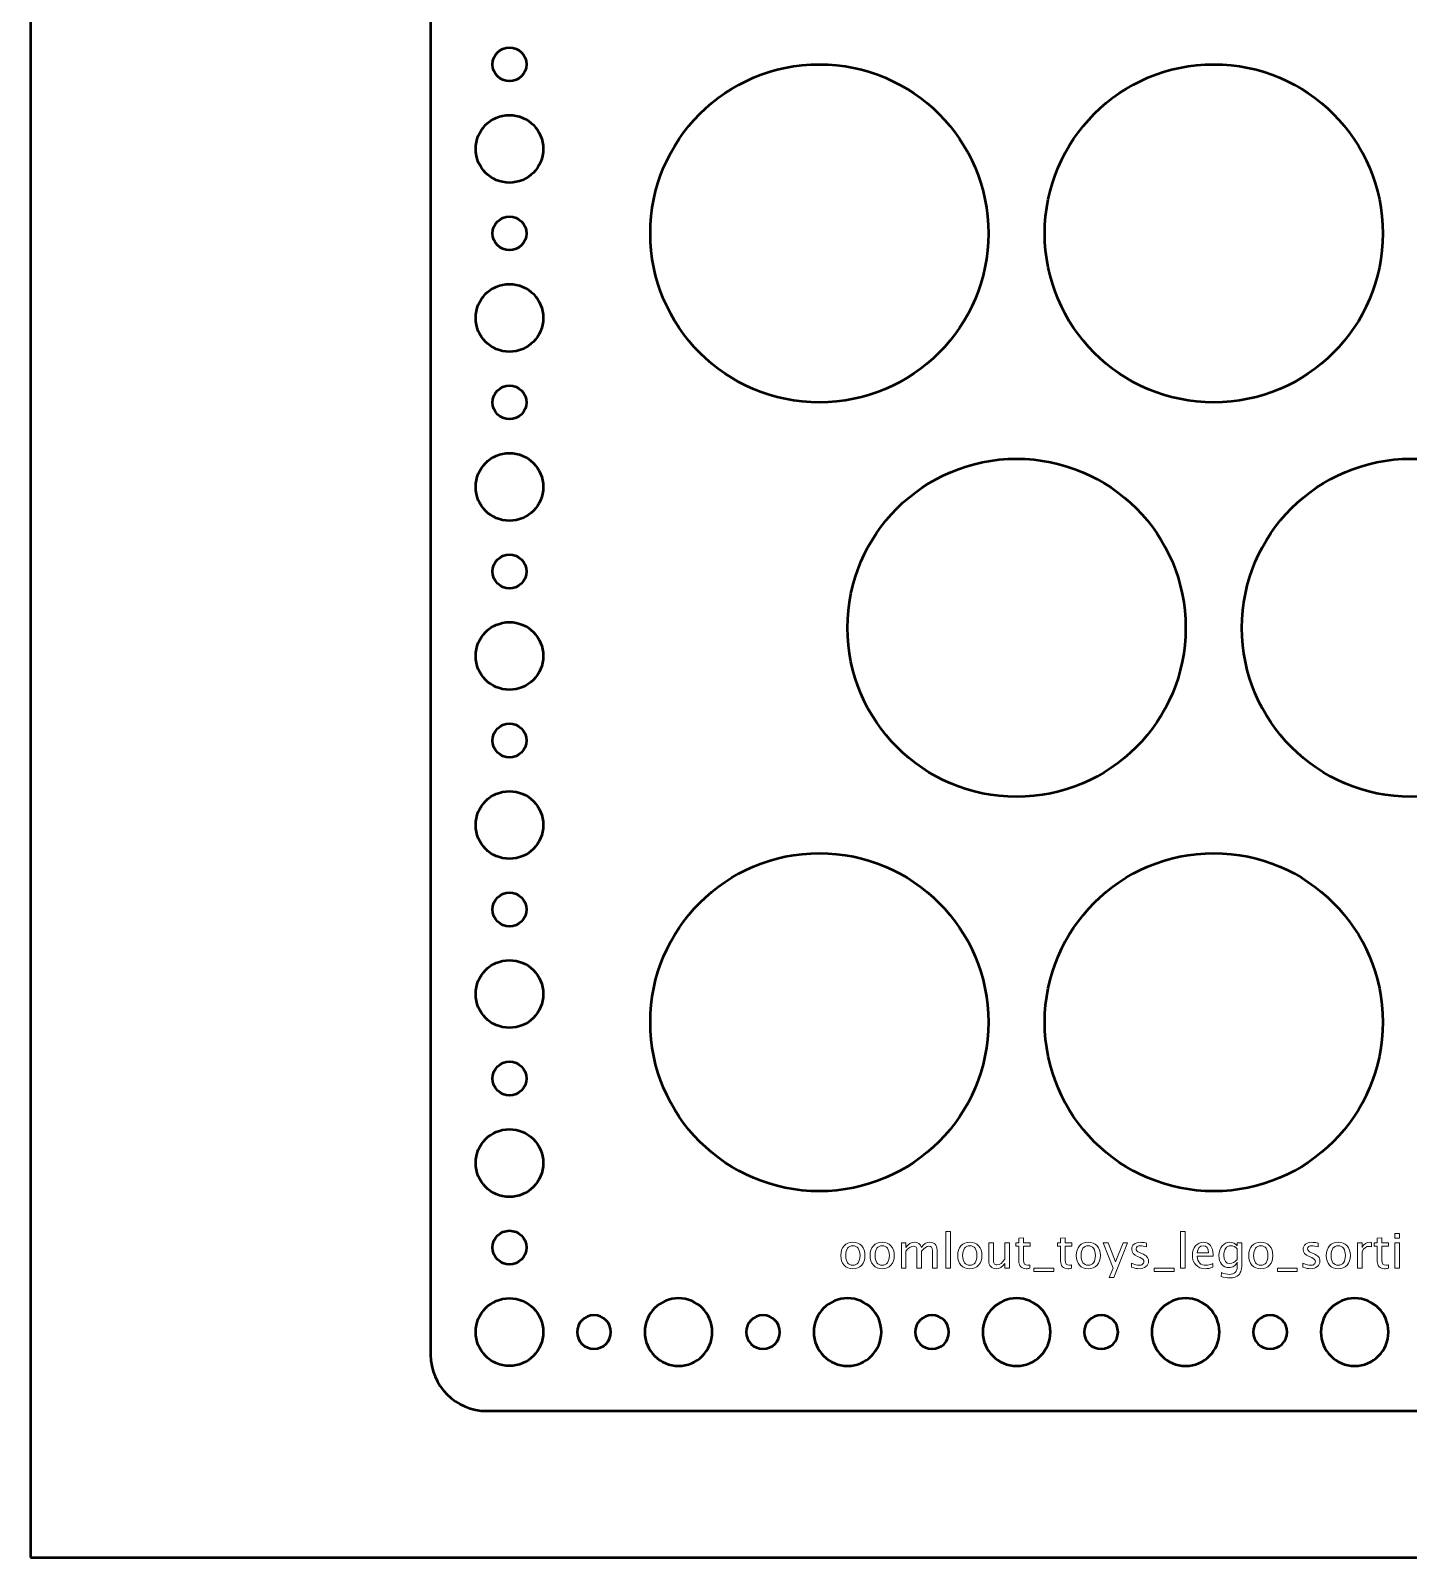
# Model space of a CAD drawing. Header units: centimetres. Extents: x -44 to 44, y -29.8 to 29.1.
# Drawn here: x -44 to -31.77, y -29.75 to -16.2 of the extents above; entities that cross this region are included whole.
import ezdxf

# ---------------------------------------------------------------- set-up
doc = ezdxf.new("R2010")
doc.units = ezdxf.units.CM
doc.header["$MEASUREMENT"] = 0
doc.layers.add('Layer 1', color=7, linetype='Continuous')

msp = doc.modelspace()

# ---------------------------------------------------------------- linework, layer by layer
at = {"layer": 'Layer 1', "color": 4, "lineweight": 53}
msp.add_lwpolyline([(-44, -29.75), (-16, -29.75), (-16, -6.25), (-44, -6.25), (-44, -29.75)], close=True, dxfattribs=at)
at = {"layer": 'Layer 1', "lineweight": 53}
for centre, major_axis in [((-39.75, -16.5), (0, 0.15)), ((-36.99996, -18.00004), (0, 1.50004)), ((-33.49996, -18.00004), (0, 1.50004)), ((-39.74999, -17.25001), (0, 0.30001)), ((-39.75, -18), (0, 0.15)), ((-39.74999, -18.75001), (0, 0.30001)), ((-39.75, -19.5), (0, 0.15)), ((-39.74999, -20.25001), (0, 0.30001)), ((-35.24996, -21.50004), (0, 1.50004)), ((-31.74996, -21.50004), (0, 1.50004)), ((-39.75, -21), (0, 0.15)), ((-39.74999, -21.75001), (0, 0.30001)), ((-39.75, -22.5), (0, 0.15)), ((-39.74999, -23.25001), (0, 0.30001)), ((-36.99996, -25.00004), (0, 1.50004)), ((-33.49996, -25.00004), (0, 1.50004)), ((-39.75, -24), (0, 0.15)), ((-39.74999, -24.75001), (0, 0.30001)), ((-39.75, -25.5), (0, 0.15)), ((-39.74999, -26.25001), (0, 0.30001)), ((-39.75, -27), (0, 0.15)), ((-39.74999, -27.75001), (0, 0.30001))]:
    msp.add_ellipse(centre, major_axis=major_axis, ratio=1, dxfattribs=at)
for points, knots in [([(-40.45, -27.95), (-40.45, -27.95), (-40.45, -8.05), (-40.45, -8.05), (-40.45, -8.05), (-40.45, -7.77386), (-40.22614, -7.55), (-39.95, -7.55), (-39.95, -7.55), (-39.95, -7.55), (-20.05, -7.55), (-20.05, -7.55), (-20.05, -7.55), (-19.77386, -7.55), (-19.55, -7.77386), (-19.55, -8.05), (-19.55, -8.05), (-19.55, -8.05), (-19.55, -27.95), (-19.55, -27.95), (-19.55, -27.95), (-19.55, -28.22614), (-19.77386, -28.45), (-20.05, -28.45), (-20.05, -28.45), (-20.05, -28.45), (-39.95, -28.45), (-39.95, -28.45), (-39.95, -28.45), (-40.22614, -28.45), (-40.45, -28.22614), (-40.45, -27.95)], [0, 0, 0, 0, 0.11111111, 0.11111111, 0.11111111, 0.11111111, 0.22222222, 0.22222222, 0.22222222, 0.22222222, 0.33333333, 0.33333333, 0.33333333, 0.33333333, 0.44444444, 0.44444444, 0.44444444, 0.44444444, 0.55555556, 0.55555556, 0.55555556, 0.55555556, 0.66666667, 0.66666667, 0.66666667, 0.66666667, 0.77777778, 0.77777778, 0.77777778, 0.77777778, 1, 1, 1, 1]), ([(-38.55, -27.75), (-38.55, -27.58431), (-38.41569, -27.45), (-38.25, -27.45), (-38.25, -27.45), (-38.08431, -27.45), (-37.95, -27.58431), (-37.95, -27.75), (-37.95, -27.75), (-37.95, -27.91569), (-38.08431, -28.05), (-38.25, -28.05), (-38.25, -28.05), (-38.41569, -28.05), (-38.55, -27.91569), (-38.55, -27.75)], [0, 0, 0, 0, 0.2, 0.2, 0.2, 0.2, 0.4, 0.4, 0.4, 0.4, 0.6, 0.6, 0.6, 0.6, 1, 1, 1, 1]), ([(-37.05, -27.75), (-37.05, -27.58431), (-36.91569, -27.45), (-36.75, -27.45), (-36.75, -27.45), (-36.58431, -27.45), (-36.45, -27.58431), (-36.45, -27.75), (-36.45, -27.75), (-36.45, -27.91569), (-36.58431, -28.05), (-36.75, -28.05), (-36.75, -28.05), (-36.91569, -28.05), (-37.05, -27.91569), (-37.05, -27.75)], [0, 0, 0, 0, 0.2, 0.2, 0.2, 0.2, 0.4, 0.4, 0.4, 0.4, 0.6, 0.6, 0.6, 0.6, 1, 1, 1, 1]), ([(-35.55, -27.75), (-35.55, -27.58431), (-35.41569, -27.45), (-35.25, -27.45), (-35.25, -27.45), (-35.08431, -27.45), (-34.95, -27.58431), (-34.95, -27.75), (-34.95, -27.75), (-34.95, -27.91569), (-35.08431, -28.05), (-35.25, -28.05), (-35.25, -28.05), (-35.41569, -28.05), (-35.55, -27.91569), (-35.55, -27.75)], [0, 0, 0, 0, 0.2, 0.2, 0.2, 0.2, 0.4, 0.4, 0.4, 0.4, 0.6, 0.6, 0.6, 0.6, 1, 1, 1, 1]), ([(-34.05, -27.75), (-34.05, -27.58431), (-33.91569, -27.45), (-33.75, -27.45), (-33.75, -27.45), (-33.58431, -27.45), (-33.45, -27.58431), (-33.45, -27.75), (-33.45, -27.75), (-33.45, -27.91569), (-33.58431, -28.05), (-33.75, -28.05), (-33.75, -28.05), (-33.91569, -28.05), (-34.05, -27.91569), (-34.05, -27.75)], [0, 0, 0, 0, 0.2, 0.2, 0.2, 0.2, 0.4, 0.4, 0.4, 0.4, 0.6, 0.6, 0.6, 0.6, 1, 1, 1, 1]), ([(-32.55, -27.75), (-32.55, -27.58431), (-32.41569, -27.45), (-32.25, -27.45), (-32.25, -27.45), (-32.08431, -27.45), (-31.95, -27.58431), (-31.95, -27.75), (-31.95, -27.75), (-31.95, -27.91569), (-32.08431, -28.05), (-32.25, -28.05), (-32.25, -28.05), (-32.41569, -28.05), (-32.55, -27.91569), (-32.55, -27.75)], [0, 0, 0, 0, 0.2, 0.2, 0.2, 0.2, 0.4, 0.4, 0.4, 0.4, 0.6, 0.6, 0.6, 0.6, 1, 1, 1, 1]), ([(-39.15, -27.75), (-39.15, -27.66716), (-39.08284, -27.6), (-39, -27.6), (-39, -27.6), (-38.91716, -27.6), (-38.85, -27.66716), (-38.85, -27.75), (-38.85, -27.75), (-38.85, -27.83284), (-38.91716, -27.9), (-39, -27.9), (-39, -27.9), (-39.08284, -27.9), (-39.15, -27.83284), (-39.15, -27.75)], [0, 0, 0, 0, 0.2, 0.2, 0.2, 0.2, 0.4, 0.4, 0.4, 0.4, 0.6, 0.6, 0.6, 0.6, 1, 1, 1, 1]), ([(-37.65, -27.75), (-37.65, -27.66716), (-37.58284, -27.6), (-37.5, -27.6), (-37.5, -27.6), (-37.41716, -27.6), (-37.35, -27.66716), (-37.35, -27.75), (-37.35, -27.75), (-37.35, -27.83284), (-37.41716, -27.9), (-37.5, -27.9), (-37.5, -27.9), (-37.58284, -27.9), (-37.65, -27.83284), (-37.65, -27.75)], [0, 0, 0, 0, 0.2, 0.2, 0.2, 0.2, 0.4, 0.4, 0.4, 0.4, 0.6, 0.6, 0.6, 0.6, 1, 1, 1, 1]), ([(-36.15, -27.75), (-36.15, -27.66716), (-36.08284, -27.6), (-36, -27.6), (-36, -27.6), (-35.91716, -27.6), (-35.85, -27.66716), (-35.85, -27.75), (-35.85, -27.75), (-35.85, -27.83284), (-35.91716, -27.9), (-36, -27.9), (-36, -27.9), (-36.08284, -27.9), (-36.15, -27.83284), (-36.15, -27.75)], [0, 0, 0, 0, 0.2, 0.2, 0.2, 0.2, 0.4, 0.4, 0.4, 0.4, 0.6, 0.6, 0.6, 0.6, 1, 1, 1, 1]), ([(-34.65, -27.75), (-34.65, -27.66716), (-34.58284, -27.6), (-34.5, -27.6), (-34.5, -27.6), (-34.41716, -27.6), (-34.35, -27.66716), (-34.35, -27.75), (-34.35, -27.75), (-34.35, -27.83284), (-34.41716, -27.9), (-34.5, -27.9), (-34.5, -27.9), (-34.58284, -27.9), (-34.65, -27.83284), (-34.65, -27.75)], [0, 0, 0, 0, 0.2, 0.2, 0.2, 0.2, 0.4, 0.4, 0.4, 0.4, 0.6, 0.6, 0.6, 0.6, 1, 1, 1, 1]), ([(-33.15, -27.75), (-33.15, -27.66716), (-33.08284, -27.6), (-33, -27.6), (-33, -27.6), (-32.91716, -27.6), (-32.85, -27.66716), (-32.85, -27.75), (-32.85, -27.75), (-32.85, -27.83284), (-32.91716, -27.9), (-33, -27.9), (-33, -27.9), (-33.08284, -27.9), (-33.15, -27.83284), (-33.15, -27.75)], [0, 0, 0, 0, 0.2, 0.2, 0.2, 0.2, 0.4, 0.4, 0.4, 0.4, 0.6, 0.6, 0.6, 0.6, 1, 1, 1, 1])]:
    msp.add_open_spline(points, degree=3, knots=knots, dxfattribs=at)
at = {"layer": 'Layer 1', "color": 5, "lineweight": 9}
for points, knots in [([(-36.70275, -27.1876), (-36.7357, -27.1876), (-36.7618, -27.17709), (-36.78099, -27.15606), (-36.78099, -27.15606), (-36.80025, -27.13504), (-36.80985, -27.10646), (-36.80985, -27.07041), (-36.80985, -27.07041), (-36.80985, -27.03443), (-36.80025, -27.00592), (-36.78099, -26.98497), (-36.78099, -26.98497), (-36.7618, -26.96401), (-36.7357, -26.9535), (-36.70275, -26.9535), (-36.70275, -26.9535), (-36.6698, -26.9535), (-36.64369, -26.96401), (-36.6245, -26.98497), (-36.6245, -26.98497), (-36.60524, -27.00592), (-36.59565, -27.03443), (-36.59565, -27.07041), (-36.59565, -27.07041), (-36.59565, -27.10646), (-36.60524, -27.13504), (-36.6245, -27.15606), (-36.6245, -27.15606), (-36.64369, -27.17709), (-36.6698, -27.1876), (-36.70275, -27.1876)], [0, 0, 0, 0, 0.11111111, 0.11111111, 0.11111111, 0.11111111, 0.22222222, 0.22222222, 0.22222222, 0.22222222, 0.33333333, 0.33333333, 0.33333333, 0.33333333, 0.44444444, 0.44444444, 0.44444444, 0.44444444, 0.55555556, 0.55555556, 0.55555556, 0.55555556, 0.66666667, 0.66666667, 0.66666667, 0.66666667, 0.77777778, 0.77777778, 0.77777778, 0.77777778, 1, 1, 1, 1]), ([(-36.44268, -27.1876), (-36.47563, -27.1876), (-36.50173, -27.17709), (-36.52092, -27.15606), (-36.52092, -27.15606), (-36.54018, -27.13504), (-36.54978, -27.10646), (-36.54978, -27.07041), (-36.54978, -27.07041), (-36.54978, -27.03443), (-36.54018, -27.00592), (-36.52092, -26.98497), (-36.52092, -26.98497), (-36.50173, -26.96401), (-36.47563, -26.9535), (-36.44268, -26.9535), (-36.44268, -26.9535), (-36.40973, -26.9535), (-36.38362, -26.96401), (-36.36443, -26.98497), (-36.36443, -26.98497), (-36.34517, -27.00592), (-36.33558, -27.03443), (-36.33558, -27.07041), (-36.33558, -27.07041), (-36.33558, -27.10646), (-36.34517, -27.13504), (-36.36443, -27.15606), (-36.36443, -27.15606), (-36.38362, -27.17709), (-36.40973, -27.1876), (-36.44268, -27.1876)], [0, 0, 0, 0, 0.11111111, 0.11111111, 0.11111111, 0.11111111, 0.22222222, 0.22222222, 0.22222222, 0.22222222, 0.33333333, 0.33333333, 0.33333333, 0.33333333, 0.44444444, 0.44444444, 0.44444444, 0.44444444, 0.55555556, 0.55555556, 0.55555556, 0.55555556, 0.66666667, 0.66666667, 0.66666667, 0.66666667, 0.77777778, 0.77777778, 0.77777778, 0.77777778, 1, 1, 1, 1]), ([(-36.27193, -27.18252), (-36.27193, -27.18252), (-36.27193, -26.95816), (-36.27193, -26.95816), (-36.27193, -26.95816), (-36.27193, -26.95816), (-36.23129, -26.95816), (-36.23129, -26.95816), (-36.23129, -26.95816), (-36.23129, -26.95816), (-36.23129, -27.00056), (-36.23129, -27.00056), (-36.23129, -27.00056), (-36.21146, -26.96916), (-36.18606, -26.9535), (-36.15495, -26.9535), (-36.15495, -26.9535), (-36.12496, -26.9535), (-36.10457, -26.96916), (-36.09371, -27.00056), (-36.09371, -27.00056), (-36.07445, -26.96888), (-36.04933, -26.95308), (-36.0185, -26.95308), (-36.0185, -26.95308), (-35.99881, -26.95308), (-35.9835, -26.95886), (-35.97257, -26.9705), (-35.97257, -26.9705), (-35.96163, -26.98214), (-35.95613, -26.99844), (-35.95613, -27.0194), (-35.95613, -27.0194), (-35.95613, -27.0194), (-35.95613, -27.18252), (-35.95613, -27.18252), (-35.95613, -27.18252), (-35.95613, -27.18252), (-35.99677, -27.18252), (-35.99677, -27.18252), (-35.99677, -27.18252), (-35.99677, -27.18252), (-35.99677, -27.0261), (-35.99677, -27.0261), (-35.99677, -27.0261), (-35.99677, -27.00056), (-36.00693, -26.98779), (-36.02725, -26.98779), (-36.02725, -26.98779), (-36.04834, -26.98779), (-36.0705, -27.00268), (-36.09371, -27.03252), (-36.09371, -27.03252), (-36.09371, -27.03252), (-36.09371, -27.18252), (-36.09371, -27.18252), (-36.09371, -27.18252), (-36.09371, -27.18252), (-36.13435, -27.18252), (-36.13435, -27.18252), (-36.13435, -27.18252), (-36.13435, -27.18252), (-36.13435, -27.02596), (-36.13435, -27.02596), (-36.13435, -27.02596), (-36.13435, -27.00021), (-36.14465, -26.98736), (-36.16532, -26.98736), (-36.16532, -26.98736), (-36.18585, -26.98736), (-36.20787, -27.00232), (-36.23129, -27.03231), (-36.23129, -27.03231), (-36.23129, -27.03231), (-36.23129, -27.18252), (-36.23129, -27.18252), (-36.23129, -27.18252), (-36.23129, -27.18252), (-36.27193, -27.18252), (-36.27193, -27.18252)], [0, 0, 0, 0, 0.04761905, 0.04761905, 0.04761905, 0.04761905, 0.0952381, 0.0952381, 0.0952381, 0.0952381, 0.14285714, 0.14285714, 0.14285714, 0.14285714, 0.19047619, 0.19047619, 0.19047619, 0.19047619, 0.23809524, 0.23809524, 0.23809524, 0.23809524, 0.28571429, 0.28571429, 0.28571429, 0.28571429, 0.33333333, 0.33333333, 0.33333333, 0.33333333, 0.38095238, 0.38095238, 0.38095238, 0.38095238, 0.42857143, 0.42857143, 0.42857143, 0.42857143, 0.47619048, 0.47619048, 0.47619048, 0.47619048, 0.52380952, 0.52380952, 0.52380952, 0.52380952, 0.57142857, 0.57142857, 0.57142857, 0.57142857, 0.61904762, 0.61904762, 0.61904762, 0.61904762, 0.66666667, 0.66666667, 0.66666667, 0.66666667, 0.71428571, 0.71428571, 0.71428571, 0.71428571, 0.76190476, 0.76190476, 0.76190476, 0.76190476, 0.80952381, 0.80952381, 0.80952381, 0.80952381, 0.85714286, 0.85714286, 0.85714286, 0.85714286, 0.9047619, 0.9047619, 0.9047619, 0.9047619, 1, 1, 1, 1]), ([(-35.87668, -27.18252), (-35.87668, -27.18252), (-35.87668, -26.85613), (-35.87668, -26.85613), (-35.87668, -26.85613), (-35.87668, -26.85613), (-35.83604, -26.85613), (-35.83604, -26.85613), (-35.83604, -26.85613), (-35.83604, -26.85613), (-35.83604, -27.18252), (-35.83604, -27.18252), (-35.83604, -27.18252), (-35.83604, -27.18252), (-35.87668, -27.18252), (-35.87668, -27.18252)], [0, 0, 0, 0, 0.2, 0.2, 0.2, 0.2, 0.4, 0.4, 0.4, 0.4, 0.6, 0.6, 0.6, 0.6, 1, 1, 1, 1]), ([(-35.66502, -27.1876), (-35.69797, -27.1876), (-35.72407, -27.17709), (-35.74326, -27.15606), (-35.74326, -27.15606), (-35.76252, -27.13504), (-35.77212, -27.10646), (-35.77212, -27.07041), (-35.77212, -27.07041), (-35.77212, -27.03443), (-35.76252, -27.00592), (-35.74326, -26.98497), (-35.74326, -26.98497), (-35.72407, -26.96401), (-35.69797, -26.9535), (-35.66502, -26.9535), (-35.66502, -26.9535), (-35.63207, -26.9535), (-35.60596, -26.96401), (-35.58677, -26.98497), (-35.58677, -26.98497), (-35.56751, -27.00592), (-35.55792, -27.03443), (-35.55792, -27.07041), (-35.55792, -27.07041), (-35.55792, -27.10646), (-35.56751, -27.13504), (-35.58677, -27.15606), (-35.58677, -27.15606), (-35.60596, -27.17709), (-35.63207, -27.1876), (-35.66502, -27.1876)], [0, 0, 0, 0, 0.11111111, 0.11111111, 0.11111111, 0.11111111, 0.22222222, 0.22222222, 0.22222222, 0.22222222, 0.33333333, 0.33333333, 0.33333333, 0.33333333, 0.44444444, 0.44444444, 0.44444444, 0.44444444, 0.55555556, 0.55555556, 0.55555556, 0.55555556, 0.66666667, 0.66666667, 0.66666667, 0.66666667, 0.77777778, 0.77777778, 0.77777778, 0.77777778, 1, 1, 1, 1]), ([(-35.35372, -27.18252), (-35.35372, -27.18252), (-35.35372, -27.14033), (-35.35372, -27.14033), (-35.35372, -27.14033), (-35.37539, -27.17187), (-35.4017, -27.1876), (-35.43261, -27.1876), (-35.43261, -27.1876), (-35.45222, -27.1876), (-35.46781, -27.18146), (-35.47938, -27.16911), (-35.47938, -27.16911), (-35.49102, -27.15677), (-35.49681, -27.14019), (-35.49681, -27.11923), (-35.49681, -27.11923), (-35.49681, -27.11923), (-35.49681, -26.95816), (-35.49681, -26.95816), (-35.49681, -26.95816), (-35.49681, -26.95816), (-35.45617, -26.95816), (-35.45617, -26.95816), (-35.45617, -26.95816), (-35.45617, -26.95816), (-35.45617, -27.10597), (-35.45617, -27.10597), (-35.45617, -27.10597), (-35.45617, -27.12283), (-35.4537, -27.13475), (-35.44883, -27.14181), (-35.44883, -27.14181), (-35.44389, -27.14894), (-35.43571, -27.15246), (-35.42421, -27.15246), (-35.42421, -27.15246), (-35.39937, -27.15246), (-35.37581, -27.13617), (-35.35372, -27.1035), (-35.35372, -27.1035), (-35.35372, -27.1035), (-35.35372, -26.95816), (-35.35372, -26.95816), (-35.35372, -26.95816), (-35.35372, -26.95816), (-35.31309, -26.95816), (-35.31309, -26.95816), (-35.31309, -26.95816), (-35.31309, -26.95816), (-35.31309, -27.18252), (-35.31309, -27.18252), (-35.31309, -27.18252), (-35.31309, -27.18252), (-35.35372, -27.18252), (-35.35372, -27.18252)], [0, 0, 0, 0, 0.06666667, 0.06666667, 0.06666667, 0.06666667, 0.13333333, 0.13333333, 0.13333333, 0.13333333, 0.2, 0.2, 0.2, 0.2, 0.26666667, 0.26666667, 0.26666667, 0.26666667, 0.33333333, 0.33333333, 0.33333333, 0.33333333, 0.4, 0.4, 0.4, 0.4, 0.46666667, 0.46666667, 0.46666667, 0.46666667, 0.53333333, 0.53333333, 0.53333333, 0.53333333, 0.6, 0.6, 0.6, 0.6, 0.66666667, 0.66666667, 0.66666667, 0.66666667, 0.73333333, 0.73333333, 0.73333333, 0.73333333, 0.8, 0.8, 0.8, 0.8, 0.86666667, 0.86666667, 0.86666667, 0.86666667, 1, 1, 1, 1]), ([(-35.13119, -27.18245), (-35.14375, -27.18591), (-35.15469, -27.1876), (-35.16393, -27.1876), (-35.16393, -27.1876), (-35.18467, -27.1876), (-35.20083, -27.18167), (-35.2124, -27.16982), (-35.2124, -27.16982), (-35.22404, -27.15797), (-35.22983, -27.14153), (-35.22983, -27.12043), (-35.22983, -27.12043), (-35.22983, -27.12043), (-35.22983, -26.98863), (-35.22983, -26.98863), (-35.22983, -26.98863), (-35.22983, -26.98863), (-35.25791, -26.98863), (-35.25791, -26.98863), (-35.25791, -26.98863), (-35.25791, -26.98863), (-35.25791, -26.95816), (-35.25791, -26.95816), (-35.25791, -26.95816), (-35.25791, -26.95816), (-35.22983, -26.95816), (-35.22983, -26.95816), (-35.22983, -26.95816), (-35.22983, -26.95816), (-35.22983, -26.91759), (-35.22983, -26.91759), (-35.22983, -26.91759), (-35.22983, -26.91759), (-35.18919, -26.91371), (-35.18919, -26.91371), (-35.18919, -26.91371), (-35.18919, -26.91371), (-35.18919, -26.95816), (-35.18919, -26.95816), (-35.18919, -26.95816), (-35.18919, -26.95816), (-35.13034, -26.95816), (-35.13034, -26.95816), (-35.13034, -26.95816), (-35.13034, -26.95816), (-35.13034, -26.98863), (-35.13034, -26.98863), (-35.13034, -26.98863), (-35.13034, -26.98863), (-35.18919, -26.98863), (-35.18919, -26.98863), (-35.18919, -26.98863), (-35.18919, -26.98863), (-35.18919, -27.11309), (-35.18919, -27.11309), (-35.18919, -27.11309), (-35.18919, -27.14244), (-35.17642, -27.15712), (-35.15095, -27.15712), (-35.15095, -27.15712), (-35.14551, -27.15712), (-35.13895, -27.1562), (-35.13119, -27.15444), (-35.13119, -27.15444), (-35.13119, -27.15444), (-35.13119, -27.18245), (-35.13119, -27.18245)], [0, 0, 0, 0, 0.05555556, 0.05555556, 0.05555556, 0.05555556, 0.11111111, 0.11111111, 0.11111111, 0.11111111, 0.16666667, 0.16666667, 0.16666667, 0.16666667, 0.22222222, 0.22222222, 0.22222222, 0.22222222, 0.27777778, 0.27777778, 0.27777778, 0.27777778, 0.33333333, 0.33333333, 0.33333333, 0.33333333, 0.38888889, 0.38888889, 0.38888889, 0.38888889, 0.44444444, 0.44444444, 0.44444444, 0.44444444, 0.5, 0.5, 0.5, 0.5, 0.55555556, 0.55555556, 0.55555556, 0.55555556, 0.61111111, 0.61111111, 0.61111111, 0.61111111, 0.66666667, 0.66666667, 0.66666667, 0.66666667, 0.72222222, 0.72222222, 0.72222222, 0.72222222, 0.77777778, 0.77777778, 0.77777778, 0.77777778, 0.83333333, 0.83333333, 0.83333333, 0.83333333, 0.88888889, 0.88888889, 0.88888889, 0.88888889, 1, 1, 1, 1]), ([(-34.76119, -27.18245), (-34.77375, -27.18591), (-34.78469, -27.1876), (-34.79393, -27.1876), (-34.79393, -27.1876), (-34.81467, -27.1876), (-34.83083, -27.18167), (-34.8424, -27.16982), (-34.8424, -27.16982), (-34.85404, -27.15797), (-34.85983, -27.14153), (-34.85983, -27.12043), (-34.85983, -27.12043), (-34.85983, -27.12043), (-34.85983, -26.98863), (-34.85983, -26.98863), (-34.85983, -26.98863), (-34.85983, -26.98863), (-34.88791, -26.98863), (-34.88791, -26.98863), (-34.88791, -26.98863), (-34.88791, -26.98863), (-34.88791, -26.95816), (-34.88791, -26.95816), (-34.88791, -26.95816), (-34.88791, -26.95816), (-34.85983, -26.95816), (-34.85983, -26.95816), (-34.85983, -26.95816), (-34.85983, -26.95816), (-34.85983, -26.91759), (-34.85983, -26.91759), (-34.85983, -26.91759), (-34.85983, -26.91759), (-34.81919, -26.91371), (-34.81919, -26.91371), (-34.81919, -26.91371), (-34.81919, -26.91371), (-34.81919, -26.95816), (-34.81919, -26.95816), (-34.81919, -26.95816), (-34.81919, -26.95816), (-34.76034, -26.95816), (-34.76034, -26.95816), (-34.76034, -26.95816), (-34.76034, -26.95816), (-34.76034, -26.98863), (-34.76034, -26.98863), (-34.76034, -26.98863), (-34.76034, -26.98863), (-34.81919, -26.98863), (-34.81919, -26.98863), (-34.81919, -26.98863), (-34.81919, -26.98863), (-34.81919, -27.11309), (-34.81919, -27.11309), (-34.81919, -27.11309), (-34.81919, -27.14244), (-34.80642, -27.15712), (-34.78095, -27.15712), (-34.78095, -27.15712), (-34.77551, -27.15712), (-34.76895, -27.1562), (-34.76119, -27.15444), (-34.76119, -27.15444), (-34.76119, -27.15444), (-34.76119, -27.18245), (-34.76119, -27.18245)], [0, 0, 0, 0, 0.05555556, 0.05555556, 0.05555556, 0.05555556, 0.11111111, 0.11111111, 0.11111111, 0.11111111, 0.16666667, 0.16666667, 0.16666667, 0.16666667, 0.22222222, 0.22222222, 0.22222222, 0.22222222, 0.27777778, 0.27777778, 0.27777778, 0.27777778, 0.33333333, 0.33333333, 0.33333333, 0.33333333, 0.38888889, 0.38888889, 0.38888889, 0.38888889, 0.44444444, 0.44444444, 0.44444444, 0.44444444, 0.5, 0.5, 0.5, 0.5, 0.55555556, 0.55555556, 0.55555556, 0.55555556, 0.61111111, 0.61111111, 0.61111111, 0.61111111, 0.66666667, 0.66666667, 0.66666667, 0.66666667, 0.72222222, 0.72222222, 0.72222222, 0.72222222, 0.77777778, 0.77777778, 0.77777778, 0.77777778, 0.83333333, 0.83333333, 0.83333333, 0.83333333, 0.88888889, 0.88888889, 0.88888889, 0.88888889, 1, 1, 1, 1]), ([(-34.61387, -27.1876), (-34.64682, -27.1876), (-34.67292, -27.17709), (-34.69211, -27.15606), (-34.69211, -27.15606), (-34.71137, -27.13504), (-34.72097, -27.10646), (-34.72097, -27.07041), (-34.72097, -27.07041), (-34.72097, -27.03443), (-34.71137, -27.00592), (-34.69211, -26.98497), (-34.69211, -26.98497), (-34.67292, -26.96401), (-34.64682, -26.9535), (-34.61387, -26.9535), (-34.61387, -26.9535), (-34.58092, -26.9535), (-34.55481, -26.96401), (-34.53562, -26.98497), (-34.53562, -26.98497), (-34.51636, -27.00592), (-34.50677, -27.03443), (-34.50677, -27.07041), (-34.50677, -27.07041), (-34.50677, -27.10646), (-34.51636, -27.13504), (-34.53562, -27.15606), (-34.53562, -27.15606), (-34.55481, -27.17709), (-34.58092, -27.1876), (-34.61387, -27.1876)], [0, 0, 0, 0, 0.11111111, 0.11111111, 0.11111111, 0.11111111, 0.22222222, 0.22222222, 0.22222222, 0.22222222, 0.33333333, 0.33333333, 0.33333333, 0.33333333, 0.44444444, 0.44444444, 0.44444444, 0.44444444, 0.55555556, 0.55555556, 0.55555556, 0.55555556, 0.66666667, 0.66666667, 0.66666667, 0.66666667, 0.77777778, 0.77777778, 0.77777778, 0.77777778, 1, 1, 1, 1]), ([(-34.42986, -27.26422), (-34.42986, -27.26422), (-34.39345, -27.1828), (-34.39345, -27.1828), (-34.39345, -27.1828), (-34.39345, -27.1828), (-34.48037, -26.95816), (-34.48037, -26.95816), (-34.48037, -26.95816), (-34.48037, -26.95816), (-34.43677, -26.95816), (-34.43677, -26.95816), (-34.43677, -26.95816), (-34.43677, -26.95816), (-34.37214, -27.12805), (-34.37214, -27.12805), (-34.37214, -27.12805), (-34.37214, -27.12805), (-34.30321, -26.95816), (-34.30321, -26.95816), (-34.30321, -26.95816), (-34.30321, -26.95816), (-34.2649, -26.95816), (-34.2649, -26.95816), (-34.2649, -26.95816), (-34.2649, -26.95816), (-34.38752, -27.26422), (-34.38752, -27.26422), (-34.38752, -27.26422), (-34.38752, -27.26422), (-34.42986, -27.26422), (-34.42986, -27.26422)], [0, 0, 0, 0, 0.11111111, 0.11111111, 0.11111111, 0.11111111, 0.22222222, 0.22222222, 0.22222222, 0.22222222, 0.33333333, 0.33333333, 0.33333333, 0.33333333, 0.44444444, 0.44444444, 0.44444444, 0.44444444, 0.55555556, 0.55555556, 0.55555556, 0.55555556, 0.66666667, 0.66666667, 0.66666667, 0.66666667, 0.77777778, 0.77777778, 0.77777778, 0.77777778, 1, 1, 1, 1]), ([(-34.22997, -27.17448), (-34.22997, -27.17448), (-34.22997, -27.13722), (-34.22997, -27.13722), (-34.22997, -27.13722), (-34.20337, -27.15049), (-34.1803, -27.15712), (-34.16062, -27.15712), (-34.16062, -27.15712), (-34.14891, -27.15712), (-34.13917, -27.15395), (-34.13148, -27.1476), (-34.13148, -27.1476), (-34.12379, -27.14132), (-34.11991, -27.13341), (-34.11991, -27.12389), (-34.11991, -27.12389), (-34.11991, -27.10999), (-34.1307, -27.09849), (-34.15229, -27.08939), (-34.15229, -27.08939), (-34.15229, -27.08939), (-34.17607, -27.0793), (-34.17607, -27.0793), (-34.17607, -27.0793), (-34.21114, -27.06476), (-34.2287, -27.04374), (-34.2287, -27.01643), (-34.2287, -27.01643), (-34.2287, -26.99689), (-34.22179, -26.98151), (-34.20796, -26.97029), (-34.20796, -26.97029), (-34.19413, -26.95907), (-34.17515, -26.9535), (-34.15109, -26.9535), (-34.15109, -26.9535), (-34.1386, -26.9535), (-34.12308, -26.95519), (-34.10467, -26.95865), (-34.10467, -26.95865), (-34.10467, -26.95865), (-34.0962, -26.96027), (-34.0962, -26.96027), (-34.0962, -26.96027), (-34.0962, -26.96027), (-34.0962, -26.99414), (-34.0962, -26.99414), (-34.0962, -26.99414), (-34.11885, -26.98736), (-34.13691, -26.98398), (-34.15039, -26.98398), (-34.15039, -26.98398), (-34.16224, -26.98398), (-34.17162, -26.98659), (-34.17875, -26.99174), (-34.17875, -26.99174), (-34.18581, -26.99689), (-34.18933, -27.0038), (-34.18933, -27.01248), (-34.18933, -27.01248), (-34.18933, -27.02469), (-34.17946, -27.03506), (-34.15963, -27.04346), (-34.15963, -27.04346), (-34.15963, -27.04346), (-34.14009, -27.05171), (-34.14009, -27.05171), (-34.14009, -27.05171), (-34.11793, -27.06102), (-34.10227, -27.0709), (-34.0931, -27.08127), (-34.0931, -27.08127), (-34.08385, -27.09165), (-34.07927, -27.10463), (-34.07927, -27.12015), (-34.07927, -27.12015), (-34.07927, -27.13983), (-34.08703, -27.15599), (-34.10262, -27.16862), (-34.10262, -27.16862), (-34.11814, -27.18125), (-34.13804, -27.1876), (-34.16224, -27.1876), (-34.16224, -27.1876), (-34.18087, -27.1876), (-34.20337, -27.18323), (-34.22997, -27.17448)], [0, 0, 0, 0, 0.04347826, 0.04347826, 0.04347826, 0.04347826, 0.08695652, 0.08695652, 0.08695652, 0.08695652, 0.13043478, 0.13043478, 0.13043478, 0.13043478, 0.17391304, 0.17391304, 0.17391304, 0.17391304, 0.2173913, 0.2173913, 0.2173913, 0.2173913, 0.26086957, 0.26086957, 0.26086957, 0.26086957, 0.30434783, 0.30434783, 0.30434783, 0.30434783, 0.34782609, 0.34782609, 0.34782609, 0.34782609, 0.39130435, 0.39130435, 0.39130435, 0.39130435, 0.43478261, 0.43478261, 0.43478261, 0.43478261, 0.47826087, 0.47826087, 0.47826087, 0.47826087, 0.52173913, 0.52173913, 0.52173913, 0.52173913, 0.56521739, 0.56521739, 0.56521739, 0.56521739, 0.60869565, 0.60869565, 0.60869565, 0.60869565, 0.65217391, 0.65217391, 0.65217391, 0.65217391, 0.69565217, 0.69565217, 0.69565217, 0.69565217, 0.73913043, 0.73913043, 0.73913043, 0.73913043, 0.7826087, 0.7826087, 0.7826087, 0.7826087, 0.82608696, 0.82608696, 0.82608696, 0.82608696, 0.86956522, 0.86956522, 0.86956522, 0.86956522, 0.91304348, 0.91304348, 0.91304348, 0.91304348, 1, 1, 1, 1]), ([(-33.79443, -27.18252), (-33.79443, -27.18252), (-33.79443, -26.85613), (-33.79443, -26.85613), (-33.79443, -26.85613), (-33.79443, -26.85613), (-33.75379, -26.85613), (-33.75379, -26.85613), (-33.75379, -26.85613), (-33.75379, -26.85613), (-33.75379, -27.18252), (-33.75379, -27.18252), (-33.75379, -27.18252), (-33.75379, -27.18252), (-33.79443, -27.18252), (-33.79443, -27.18252)], [0, 0, 0, 0, 0.2, 0.2, 0.2, 0.2, 0.4, 0.4, 0.4, 0.4, 0.6, 0.6, 0.6, 0.6, 1, 1, 1, 1]), ([(-33.50741, -27.17532), (-33.53472, -27.18351), (-33.55807, -27.1876), (-33.57755, -27.1876), (-33.57755, -27.1876), (-33.61078, -27.1876), (-33.6378, -27.17659), (-33.65861, -27.15465), (-33.65861, -27.15465), (-33.67943, -27.13271), (-33.68987, -27.10427), (-33.68987, -27.06928), (-33.68987, -27.06928), (-33.68987, -27.03534), (-33.6807, -27.00747), (-33.66228, -26.98567), (-33.66228, -26.98567), (-33.64387, -26.96394), (-33.6203, -26.95308), (-33.59159, -26.95308), (-33.59159, -26.95308), (-33.56442, -26.95308), (-33.5434, -26.96274), (-33.52858, -26.98207), (-33.52858, -26.98207), (-33.51376, -27.00141), (-33.50636, -27.02878), (-33.50636, -27.06427), (-33.50636, -27.06427), (-33.50636, -27.06427), (-33.50657, -27.07669), (-33.50657, -27.07669), (-33.50657, -27.07669), (-33.50657, -27.07669), (-33.64838, -27.07669), (-33.64838, -27.07669), (-33.64838, -27.07669), (-33.64246, -27.13031), (-33.61628, -27.15712), (-33.56993, -27.15712), (-33.56993, -27.15712), (-33.55292, -27.15712), (-33.53211, -27.15232), (-33.50741, -27.14273), (-33.50741, -27.14273), (-33.50741, -27.14273), (-33.50741, -27.17532), (-33.50741, -27.17532)], [0, 0, 0, 0, 0.07692308, 0.07692308, 0.07692308, 0.07692308, 0.15384615, 0.15384615, 0.15384615, 0.15384615, 0.23076923, 0.23076923, 0.23076923, 0.23076923, 0.30769231, 0.30769231, 0.30769231, 0.30769231, 0.38461538, 0.38461538, 0.38461538, 0.38461538, 0.46153846, 0.46153846, 0.46153846, 0.46153846, 0.53846154, 0.53846154, 0.53846154, 0.53846154, 0.61538462, 0.61538462, 0.61538462, 0.61538462, 0.69230769, 0.69230769, 0.69230769, 0.69230769, 0.76923077, 0.76923077, 0.76923077, 0.76923077, 0.84615385, 0.84615385, 0.84615385, 0.84615385, 1, 1, 1, 1]), ([(-33.43537, -27.25703), (-33.43537, -27.25703), (-33.43058, -27.22189), (-33.43058, -27.22189), (-33.43058, -27.22189), (-33.40701, -27.2329), (-33.38366, -27.2384), (-33.36059, -27.2384), (-33.36059, -27.2384), (-33.3148, -27.2384), (-33.29186, -27.21413), (-33.29186, -27.16566), (-33.29186, -27.16566), (-33.29186, -27.16566), (-33.29186, -27.13038), (-33.29186, -27.13038), (-33.29186, -27.13038), (-33.29892, -27.14527), (-33.30894, -27.15677), (-33.32199, -27.16502), (-33.32199, -27.16502), (-33.33504, -27.17328), (-33.34958, -27.17744), (-33.36559, -27.17744), (-33.36559, -27.17744), (-33.39276, -27.17744), (-33.41428, -27.1677), (-33.43015, -27.14823), (-33.43015, -27.14823), (-33.44603, -27.12876), (-33.454, -27.10237), (-33.454, -27.06907), (-33.454, -27.06907), (-33.454, -27.03499), (-33.44497, -27.00719), (-33.42691, -26.98567), (-33.42691, -26.98567), (-33.40877, -26.96422), (-33.38542, -26.9535), (-33.3567, -26.9535), (-33.3567, -26.9535), (-33.33159, -26.9535), (-33.30993, -26.96366), (-33.29186, -26.98405), (-33.29186, -26.98405), (-33.29186, -26.98405), (-33.29186, -26.95816), (-33.29186, -26.95816), (-33.29186, -26.95816), (-33.29186, -26.95816), (-33.25123, -26.95816), (-33.25123, -26.95816), (-33.25123, -26.95816), (-33.25123, -26.95816), (-33.25123, -27.12128), (-33.25123, -27.12128), (-33.25123, -27.12128), (-33.25123, -27.15634), (-33.25306, -27.18231), (-33.25673, -27.19917), (-33.25673, -27.19917), (-33.26033, -27.21603), (-33.26724, -27.22986), (-33.27726, -27.24059), (-33.27726, -27.24059), (-33.29504, -27.25942), (-33.32284, -27.26888), (-33.36059, -27.26888), (-33.36059, -27.26888), (-33.38648, -27.26888), (-33.41138, -27.26493), (-33.43537, -27.25703)], [0, 0, 0, 0, 0.05263158, 0.05263158, 0.05263158, 0.05263158, 0.10526316, 0.10526316, 0.10526316, 0.10526316, 0.15789474, 0.15789474, 0.15789474, 0.15789474, 0.21052632, 0.21052632, 0.21052632, 0.21052632, 0.26315789, 0.26315789, 0.26315789, 0.26315789, 0.31578947, 0.31578947, 0.31578947, 0.31578947, 0.36842105, 0.36842105, 0.36842105, 0.36842105, 0.42105263, 0.42105263, 0.42105263, 0.42105263, 0.47368421, 0.47368421, 0.47368421, 0.47368421, 0.52631579, 0.52631579, 0.52631579, 0.52631579, 0.57894737, 0.57894737, 0.57894737, 0.57894737, 0.63157895, 0.63157895, 0.63157895, 0.63157895, 0.68421053, 0.68421053, 0.68421053, 0.68421053, 0.73684211, 0.73684211, 0.73684211, 0.73684211, 0.78947368, 0.78947368, 0.78947368, 0.78947368, 0.84210526, 0.84210526, 0.84210526, 0.84210526, 0.89473684, 0.89473684, 0.89473684, 0.89473684, 1, 1, 1, 1]), ([(-33.08295, -27.1876), (-33.1159, -27.1876), (-33.142, -27.17709), (-33.16119, -27.15606), (-33.16119, -27.15606), (-33.18045, -27.13504), (-33.19005, -27.10646), (-33.19005, -27.07041), (-33.19005, -27.07041), (-33.19005, -27.03443), (-33.18045, -27.00592), (-33.16119, -26.98497), (-33.16119, -26.98497), (-33.142, -26.96401), (-33.1159, -26.9535), (-33.08295, -26.9535), (-33.08295, -26.9535), (-33.05, -26.9535), (-33.02389, -26.96401), (-33.0047, -26.98497), (-33.0047, -26.98497), (-32.98544, -27.00592), (-32.97585, -27.03443), (-32.97585, -27.07041), (-32.97585, -27.07041), (-32.97585, -27.10646), (-32.98544, -27.13504), (-33.0047, -27.15606), (-33.0047, -27.15606), (-33.02389, -27.17709), (-33.05, -27.1876), (-33.08295, -27.1876)], [0, 0, 0, 0, 0.11111111, 0.11111111, 0.11111111, 0.11111111, 0.22222222, 0.22222222, 0.22222222, 0.22222222, 0.33333333, 0.33333333, 0.33333333, 0.33333333, 0.44444444, 0.44444444, 0.44444444, 0.44444444, 0.55555556, 0.55555556, 0.55555556, 0.55555556, 0.66666667, 0.66666667, 0.66666667, 0.66666667, 0.77777778, 0.77777778, 0.77777778, 0.77777778, 1, 1, 1, 1]), ([(-32.70857, -27.17448), (-32.70857, -27.17448), (-32.70857, -27.13722), (-32.70857, -27.13722), (-32.70857, -27.13722), (-32.68197, -27.15049), (-32.6589, -27.15712), (-32.63922, -27.15712), (-32.63922, -27.15712), (-32.62751, -27.15712), (-32.61777, -27.15395), (-32.61008, -27.1476), (-32.61008, -27.1476), (-32.60239, -27.14132), (-32.59851, -27.13341), (-32.59851, -27.12389), (-32.59851, -27.12389), (-32.59851, -27.10999), (-32.6093, -27.09849), (-32.63089, -27.08939), (-32.63089, -27.08939), (-32.63089, -27.08939), (-32.65467, -27.0793), (-32.65467, -27.0793), (-32.65467, -27.0793), (-32.68974, -27.06476), (-32.7073, -27.04374), (-32.7073, -27.01643), (-32.7073, -27.01643), (-32.7073, -26.99689), (-32.70039, -26.98151), (-32.68656, -26.97029), (-32.68656, -26.97029), (-32.67273, -26.95907), (-32.65375, -26.9535), (-32.62969, -26.9535), (-32.62969, -26.9535), (-32.6172, -26.9535), (-32.60168, -26.95519), (-32.58327, -26.95865), (-32.58327, -26.95865), (-32.58327, -26.95865), (-32.5748, -26.96027), (-32.5748, -26.96027), (-32.5748, -26.96027), (-32.5748, -26.96027), (-32.5748, -26.99414), (-32.5748, -26.99414), (-32.5748, -26.99414), (-32.59745, -26.98736), (-32.61551, -26.98398), (-32.62899, -26.98398), (-32.62899, -26.98398), (-32.64084, -26.98398), (-32.65022, -26.98659), (-32.65735, -26.99174), (-32.65735, -26.99174), (-32.66441, -26.99689), (-32.66793, -27.0038), (-32.66793, -27.01248), (-32.66793, -27.01248), (-32.66793, -27.02469), (-32.65806, -27.03506), (-32.63823, -27.04346), (-32.63823, -27.04346), (-32.63823, -27.04346), (-32.61869, -27.05171), (-32.61869, -27.05171), (-32.61869, -27.05171), (-32.59653, -27.06102), (-32.58087, -27.0709), (-32.5717, -27.08127), (-32.5717, -27.08127), (-32.56245, -27.09165), (-32.55787, -27.10463), (-32.55787, -27.12015), (-32.55787, -27.12015), (-32.55787, -27.13983), (-32.56563, -27.15599), (-32.58122, -27.16862), (-32.58122, -27.16862), (-32.59674, -27.18125), (-32.61664, -27.1876), (-32.64084, -27.1876), (-32.64084, -27.1876), (-32.65947, -27.1876), (-32.68197, -27.18323), (-32.70857, -27.17448)], [0, 0, 0, 0, 0.04347826, 0.04347826, 0.04347826, 0.04347826, 0.08695652, 0.08695652, 0.08695652, 0.08695652, 0.13043478, 0.13043478, 0.13043478, 0.13043478, 0.17391304, 0.17391304, 0.17391304, 0.17391304, 0.2173913, 0.2173913, 0.2173913, 0.2173913, 0.26086957, 0.26086957, 0.26086957, 0.26086957, 0.30434783, 0.30434783, 0.30434783, 0.30434783, 0.34782609, 0.34782609, 0.34782609, 0.34782609, 0.39130435, 0.39130435, 0.39130435, 0.39130435, 0.43478261, 0.43478261, 0.43478261, 0.43478261, 0.47826087, 0.47826087, 0.47826087, 0.47826087, 0.52173913, 0.52173913, 0.52173913, 0.52173913, 0.56521739, 0.56521739, 0.56521739, 0.56521739, 0.60869565, 0.60869565, 0.60869565, 0.60869565, 0.65217391, 0.65217391, 0.65217391, 0.65217391, 0.69565217, 0.69565217, 0.69565217, 0.69565217, 0.73913043, 0.73913043, 0.73913043, 0.73913043, 0.7826087, 0.7826087, 0.7826087, 0.7826087, 0.82608696, 0.82608696, 0.82608696, 0.82608696, 0.86956522, 0.86956522, 0.86956522, 0.86956522, 0.91304348, 0.91304348, 0.91304348, 0.91304348, 1, 1, 1, 1]), ([(-32.39538, -27.1876), (-32.42833, -27.1876), (-32.45443, -27.17709), (-32.47362, -27.15606), (-32.47362, -27.15606), (-32.49288, -27.13504), (-32.50248, -27.10646), (-32.50248, -27.07041), (-32.50248, -27.07041), (-32.50248, -27.03443), (-32.49288, -27.00592), (-32.47362, -26.98497), (-32.47362, -26.98497), (-32.45443, -26.96401), (-32.42833, -26.9535), (-32.39538, -26.9535), (-32.39538, -26.9535), (-32.36243, -26.9535), (-32.33632, -26.96401), (-32.31713, -26.98497), (-32.31713, -26.98497), (-32.29787, -27.00592), (-32.28828, -27.03443), (-32.28828, -27.07041), (-32.28828, -27.07041), (-32.28828, -27.10646), (-32.29787, -27.13504), (-32.31713, -27.15606), (-32.31713, -27.15606), (-32.33632, -27.17709), (-32.36243, -27.1876), (-32.39538, -27.1876)], [0, 0, 0, 0, 0.11111111, 0.11111111, 0.11111111, 0.11111111, 0.22222222, 0.22222222, 0.22222222, 0.22222222, 0.33333333, 0.33333333, 0.33333333, 0.33333333, 0.44444444, 0.44444444, 0.44444444, 0.44444444, 0.55555556, 0.55555556, 0.55555556, 0.55555556, 0.66666667, 0.66666667, 0.66666667, 0.66666667, 0.77777778, 0.77777778, 0.77777778, 0.77777778, 1, 1, 1, 1]), ([(-32.22463, -27.18252), (-32.22463, -27.18252), (-32.22463, -26.95816), (-32.22463, -26.95816), (-32.22463, -26.95816), (-32.22463, -26.95816), (-32.18399, -26.95816), (-32.18399, -26.95816), (-32.18399, -26.95816), (-32.18399, -26.95816), (-32.18399, -27.00056), (-32.18399, -27.00056), (-32.18399, -27.00056), (-32.16783, -26.96916), (-32.14441, -26.9535), (-32.11365, -26.9535), (-32.11365, -26.9535), (-32.10948, -26.9535), (-32.10511, -26.95385), (-32.10059, -26.95456), (-32.10059, -26.95456), (-32.10059, -26.95456), (-32.10059, -26.99259), (-32.10059, -26.99259), (-32.10059, -26.99259), (-32.10765, -26.99026), (-32.11386, -26.98906), (-32.11922, -26.98906), (-32.11922, -26.98906), (-32.14504, -26.98906), (-32.16663, -27.0043), (-32.18399, -27.03485), (-32.18399, -27.03485), (-32.18399, -27.03485), (-32.18399, -27.18252), (-32.18399, -27.18252), (-32.18399, -27.18252), (-32.18399, -27.18252), (-32.22463, -27.18252), (-32.22463, -27.18252)], [0, 0, 0, 0, 0.09090909, 0.09090909, 0.09090909, 0.09090909, 0.18181818, 0.18181818, 0.18181818, 0.18181818, 0.27272727, 0.27272727, 0.27272727, 0.27272727, 0.36363636, 0.36363636, 0.36363636, 0.36363636, 0.45454545, 0.45454545, 0.45454545, 0.45454545, 0.54545455, 0.54545455, 0.54545455, 0.54545455, 0.63636364, 0.63636364, 0.63636364, 0.63636364, 0.72727273, 0.72727273, 0.72727273, 0.72727273, 0.81818182, 0.81818182, 0.81818182, 0.81818182, 1, 1, 1, 1]), ([(-31.95109, -27.18245), (-31.96365, -27.18591), (-31.97459, -27.1876), (-31.98383, -27.1876), (-31.98383, -27.1876), (-32.00457, -27.1876), (-32.02073, -27.18167), (-32.0323, -27.16982), (-32.0323, -27.16982), (-32.04394, -27.15797), (-32.04973, -27.14153), (-32.04973, -27.12043), (-32.04973, -27.12043), (-32.04973, -27.12043), (-32.04973, -26.98863), (-32.04973, -26.98863), (-32.04973, -26.98863), (-32.04973, -26.98863), (-32.07781, -26.98863), (-32.07781, -26.98863), (-32.07781, -26.98863), (-32.07781, -26.98863), (-32.07781, -26.95816), (-32.07781, -26.95816), (-32.07781, -26.95816), (-32.07781, -26.95816), (-32.04973, -26.95816), (-32.04973, -26.95816), (-32.04973, -26.95816), (-32.04973, -26.95816), (-32.04973, -26.91759), (-32.04973, -26.91759), (-32.04973, -26.91759), (-32.04973, -26.91759), (-32.00909, -26.91371), (-32.00909, -26.91371), (-32.00909, -26.91371), (-32.00909, -26.91371), (-32.00909, -26.95816), (-32.00909, -26.95816), (-32.00909, -26.95816), (-32.00909, -26.95816), (-31.95024, -26.95816), (-31.95024, -26.95816), (-31.95024, -26.95816), (-31.95024, -26.95816), (-31.95024, -26.98863), (-31.95024, -26.98863), (-31.95024, -26.98863), (-31.95024, -26.98863), (-32.00909, -26.98863), (-32.00909, -26.98863), (-32.00909, -26.98863), (-32.00909, -26.98863), (-32.00909, -27.11309), (-32.00909, -27.11309), (-32.00909, -27.11309), (-32.00909, -27.14244), (-31.99632, -27.15712), (-31.97085, -27.15712), (-31.97085, -27.15712), (-31.96541, -27.15712), (-31.95885, -27.1562), (-31.95109, -27.15444), (-31.95109, -27.15444), (-31.95109, -27.15444), (-31.95109, -27.18245), (-31.95109, -27.18245)], [0, 0, 0, 0, 0.05555556, 0.05555556, 0.05555556, 0.05555556, 0.11111111, 0.11111111, 0.11111111, 0.11111111, 0.16666667, 0.16666667, 0.16666667, 0.16666667, 0.22222222, 0.22222222, 0.22222222, 0.22222222, 0.27777778, 0.27777778, 0.27777778, 0.27777778, 0.33333333, 0.33333333, 0.33333333, 0.33333333, 0.38888889, 0.38888889, 0.38888889, 0.38888889, 0.44444444, 0.44444444, 0.44444444, 0.44444444, 0.5, 0.5, 0.5, 0.5, 0.55555556, 0.55555556, 0.55555556, 0.55555556, 0.61111111, 0.61111111, 0.61111111, 0.61111111, 0.66666667, 0.66666667, 0.66666667, 0.66666667, 0.72222222, 0.72222222, 0.72222222, 0.72222222, 0.77777778, 0.77777778, 0.77777778, 0.77777778, 0.83333333, 0.83333333, 0.83333333, 0.83333333, 0.88888889, 0.88888889, 0.88888889, 0.88888889, 1, 1, 1, 1]), ([(-31.89309, -26.91709), (-31.89309, -26.91709), (-31.89309, -26.87645), (-31.89309, -26.87645), (-31.89309, -26.87645), (-31.89309, -26.87645), (-31.85245, -26.87645), (-31.85245, -26.87645), (-31.85245, -26.87645), (-31.85245, -26.87645), (-31.85245, -26.91709), (-31.85245, -26.91709), (-31.85245, -26.91709), (-31.85245, -26.91709), (-31.89309, -26.91709), (-31.89309, -26.91709)], [0, 0, 0, 0, 0.2, 0.2, 0.2, 0.2, 0.4, 0.4, 0.4, 0.4, 0.6, 0.6, 0.6, 0.6, 1, 1, 1, 1]), ([(-31.89309, -27.18252), (-31.89309, -27.18252), (-31.89309, -26.95816), (-31.89309, -26.95816), (-31.89309, -26.95816), (-31.89309, -26.95816), (-31.85245, -26.95816), (-31.85245, -26.95816), (-31.85245, -26.95816), (-31.85245, -26.95816), (-31.85245, -27.18252), (-31.85245, -27.18252), (-31.85245, -27.18252), (-31.85245, -27.18252), (-31.89309, -27.18252), (-31.89309, -27.18252)], [0, 0, 0, 0, 0.2, 0.2, 0.2, 0.2, 0.4, 0.4, 0.4, 0.4, 0.6, 0.6, 0.6, 0.6, 1, 1, 1, 1]), ([(-36.70282, -27.15712), (-36.68271, -27.15712), (-36.66705, -27.14957), (-36.6559, -27.1344), (-36.6559, -27.1344), (-36.64482, -27.1193), (-36.63925, -27.09792), (-36.63925, -27.07041), (-36.63925, -27.07041), (-36.63925, -27.04296), (-36.64482, -27.02165), (-36.6559, -27.00656), (-36.6559, -27.00656), (-36.66705, -26.99153), (-36.68271, -26.98398), (-36.70282, -26.98398), (-36.70282, -26.98398), (-36.723, -26.98398), (-36.73866, -26.99153), (-36.74967, -27.00656), (-36.74967, -27.00656), (-36.76074, -27.02165), (-36.76625, -27.04296), (-36.76625, -27.07041), (-36.76625, -27.07041), (-36.76625, -27.09792), (-36.76074, -27.1193), (-36.74967, -27.1344), (-36.74967, -27.1344), (-36.73866, -27.14957), (-36.723, -27.15712), (-36.70282, -27.15712)], [0, 0, 0, 0, 0.11111111, 0.11111111, 0.11111111, 0.11111111, 0.22222222, 0.22222222, 0.22222222, 0.22222222, 0.33333333, 0.33333333, 0.33333333, 0.33333333, 0.44444444, 0.44444444, 0.44444444, 0.44444444, 0.55555556, 0.55555556, 0.55555556, 0.55555556, 0.66666667, 0.66666667, 0.66666667, 0.66666667, 0.77777778, 0.77777778, 0.77777778, 0.77777778, 1, 1, 1, 1]), ([(-36.44275, -27.15712), (-36.42264, -27.15712), (-36.40698, -27.14957), (-36.39583, -27.1344), (-36.39583, -27.1344), (-36.38475, -27.1193), (-36.37918, -27.09792), (-36.37918, -27.07041), (-36.37918, -27.07041), (-36.37918, -27.04296), (-36.38475, -27.02165), (-36.39583, -27.00656), (-36.39583, -27.00656), (-36.40698, -26.99153), (-36.42264, -26.98398), (-36.44275, -26.98398), (-36.44275, -26.98398), (-36.46293, -26.98398), (-36.47859, -26.99153), (-36.4896, -27.00656), (-36.4896, -27.00656), (-36.50067, -27.02165), (-36.50618, -27.04296), (-36.50618, -27.07041), (-36.50618, -27.07041), (-36.50618, -27.09792), (-36.50067, -27.1193), (-36.4896, -27.1344), (-36.4896, -27.1344), (-36.47859, -27.14957), (-36.46293, -27.15712), (-36.44275, -27.15712)], [0, 0, 0, 0, 0.11111111, 0.11111111, 0.11111111, 0.11111111, 0.22222222, 0.22222222, 0.22222222, 0.22222222, 0.33333333, 0.33333333, 0.33333333, 0.33333333, 0.44444444, 0.44444444, 0.44444444, 0.44444444, 0.55555556, 0.55555556, 0.55555556, 0.55555556, 0.66666667, 0.66666667, 0.66666667, 0.66666667, 0.77777778, 0.77777778, 0.77777778, 0.77777778, 1, 1, 1, 1]), ([(-35.66509, -27.15712), (-35.64498, -27.15712), (-35.62932, -27.14957), (-35.61817, -27.1344), (-35.61817, -27.1344), (-35.60709, -27.1193), (-35.60152, -27.09792), (-35.60152, -27.07041), (-35.60152, -27.07041), (-35.60152, -27.04296), (-35.60709, -27.02165), (-35.61817, -27.00656), (-35.61817, -27.00656), (-35.62932, -26.99153), (-35.64498, -26.98398), (-35.66509, -26.98398), (-35.66509, -26.98398), (-35.68527, -26.98398), (-35.70093, -26.99153), (-35.71194, -27.00656), (-35.71194, -27.00656), (-35.72301, -27.02165), (-35.72852, -27.04296), (-35.72852, -27.07041), (-35.72852, -27.07041), (-35.72852, -27.09792), (-35.72301, -27.1193), (-35.71194, -27.1344), (-35.71194, -27.1344), (-35.70093, -27.14957), (-35.68527, -27.15712), (-35.66509, -27.15712)], [0, 0, 0, 0, 0.11111111, 0.11111111, 0.11111111, 0.11111111, 0.22222222, 0.22222222, 0.22222222, 0.22222222, 0.33333333, 0.33333333, 0.33333333, 0.33333333, 0.44444444, 0.44444444, 0.44444444, 0.44444444, 0.55555556, 0.55555556, 0.55555556, 0.55555556, 0.66666667, 0.66666667, 0.66666667, 0.66666667, 0.77777778, 0.77777778, 0.77777778, 0.77777778, 1, 1, 1, 1]), ([(-34.61394, -27.15712), (-34.59383, -27.15712), (-34.57817, -27.14957), (-34.56702, -27.1344), (-34.56702, -27.1344), (-34.55594, -27.1193), (-34.55037, -27.09792), (-34.55037, -27.07041), (-34.55037, -27.07041), (-34.55037, -27.04296), (-34.55594, -27.02165), (-34.56702, -27.00656), (-34.56702, -27.00656), (-34.57817, -26.99153), (-34.59383, -26.98398), (-34.61394, -26.98398), (-34.61394, -26.98398), (-34.63412, -26.98398), (-34.64978, -26.99153), (-34.66079, -27.00656), (-34.66079, -27.00656), (-34.67186, -27.02165), (-34.67737, -27.04296), (-34.67737, -27.07041), (-34.67737, -27.07041), (-34.67737, -27.09792), (-34.67186, -27.1193), (-34.66079, -27.1344), (-34.66079, -27.1344), (-34.64978, -27.14957), (-34.63412, -27.15712), (-34.61394, -27.15712)], [0, 0, 0, 0, 0.11111111, 0.11111111, 0.11111111, 0.11111111, 0.22222222, 0.22222222, 0.22222222, 0.22222222, 0.33333333, 0.33333333, 0.33333333, 0.33333333, 0.44444444, 0.44444444, 0.44444444, 0.44444444, 0.55555556, 0.55555556, 0.55555556, 0.55555556, 0.66666667, 0.66666667, 0.66666667, 0.66666667, 0.77777778, 0.77777778, 0.77777778, 0.77777778, 1, 1, 1, 1]), ([(-33.64627, -27.04621), (-33.64627, -27.04621), (-33.54721, -27.04621), (-33.54721, -27.04621), (-33.54721, -27.04621), (-33.54721, -27.00444), (-33.5628, -26.98355), (-33.59392, -26.98355), (-33.59392, -26.98355), (-33.62524, -26.98355), (-33.64267, -27.00444), (-33.64627, -27.04621)], [0, 0, 0, 0, 0.25, 0.25, 0.25, 0.25, 0.5, 0.5, 0.5, 0.5, 1, 1, 1, 1]), ([(-33.29186, -27.10491), (-33.29186, -27.10491), (-33.29186, -27.01185), (-33.29186, -27.01185), (-33.29186, -27.01185), (-33.30979, -26.99329), (-33.32933, -26.98398), (-33.35043, -26.98398), (-33.35043, -26.98398), (-33.36919, -26.98398), (-33.38387, -26.99146), (-33.39445, -27.00649), (-33.39445, -27.00649), (-33.40511, -27.02144), (-33.4104, -27.04226), (-33.4104, -27.06879), (-33.4104, -27.06879), (-33.4104, -27.11754), (-33.39311, -27.14188), (-33.35847, -27.14188), (-33.35847, -27.14188), (-33.3349, -27.14188), (-33.31268, -27.12953), (-33.29186, -27.10491)], [0, 0, 0, 0, 0.14285714, 0.14285714, 0.14285714, 0.14285714, 0.28571429, 0.28571429, 0.28571429, 0.28571429, 0.42857143, 0.42857143, 0.42857143, 0.42857143, 0.57142857, 0.57142857, 0.57142857, 0.57142857, 0.71428571, 0.71428571, 0.71428571, 0.71428571, 1, 1, 1, 1]), ([(-33.08302, -27.15712), (-33.06291, -27.15712), (-33.04725, -27.14957), (-33.0361, -27.1344), (-33.0361, -27.1344), (-33.02502, -27.1193), (-33.01945, -27.09792), (-33.01945, -27.07041), (-33.01945, -27.07041), (-33.01945, -27.04296), (-33.02502, -27.02165), (-33.0361, -27.00656), (-33.0361, -27.00656), (-33.04725, -26.99153), (-33.06291, -26.98398), (-33.08302, -26.98398), (-33.08302, -26.98398), (-33.1032, -26.98398), (-33.11886, -26.99153), (-33.12987, -27.00656), (-33.12987, -27.00656), (-33.14094, -27.02165), (-33.14645, -27.04296), (-33.14645, -27.07041), (-33.14645, -27.07041), (-33.14645, -27.09792), (-33.14094, -27.1193), (-33.12987, -27.1344), (-33.12987, -27.1344), (-33.11886, -27.14957), (-33.1032, -27.15712), (-33.08302, -27.15712)], [0, 0, 0, 0, 0.11111111, 0.11111111, 0.11111111, 0.11111111, 0.22222222, 0.22222222, 0.22222222, 0.22222222, 0.33333333, 0.33333333, 0.33333333, 0.33333333, 0.44444444, 0.44444444, 0.44444444, 0.44444444, 0.55555556, 0.55555556, 0.55555556, 0.55555556, 0.66666667, 0.66666667, 0.66666667, 0.66666667, 0.77777778, 0.77777778, 0.77777778, 0.77777778, 1, 1, 1, 1]), ([(-32.39545, -27.15712), (-32.37534, -27.15712), (-32.35968, -27.14957), (-32.34853, -27.1344), (-32.34853, -27.1344), (-32.33745, -27.1193), (-32.33188, -27.09792), (-32.33188, -27.07041), (-32.33188, -27.07041), (-32.33188, -27.04296), (-32.33745, -27.02165), (-32.34853, -27.00656), (-32.34853, -27.00656), (-32.35968, -26.99153), (-32.37534, -26.98398), (-32.39545, -26.98398), (-32.39545, -26.98398), (-32.41563, -26.98398), (-32.43129, -26.99153), (-32.4423, -27.00656), (-32.4423, -27.00656), (-32.45337, -27.02165), (-32.45888, -27.04296), (-32.45888, -27.07041), (-32.45888, -27.07041), (-32.45888, -27.09792), (-32.45337, -27.1193), (-32.4423, -27.1344), (-32.4423, -27.1344), (-32.43129, -27.14957), (-32.41563, -27.15712), (-32.39545, -27.15712)], [0, 0, 0, 0, 0.11111111, 0.11111111, 0.11111111, 0.11111111, 0.22222222, 0.22222222, 0.22222222, 0.22222222, 0.33333333, 0.33333333, 0.33333333, 0.33333333, 0.44444444, 0.44444444, 0.44444444, 0.44444444, 0.55555556, 0.55555556, 0.55555556, 0.55555556, 0.66666667, 0.66666667, 0.66666667, 0.66666667, 0.77777778, 0.77777778, 0.77777778, 0.77777778, 1, 1, 1, 1]), ([(-35.09605, -27.213), (-35.09605, -27.213), (-35.09605, -27.18252), (-35.09605, -27.18252), (-35.09605, -27.18252), (-35.09605, -27.18252), (-34.91994, -27.18252), (-34.91994, -27.18252), (-34.91994, -27.18252), (-34.91994, -27.18252), (-34.91994, -27.213), (-34.91994, -27.213), (-34.91994, -27.213), (-34.91994, -27.213), (-35.09605, -27.213), (-35.09605, -27.213)], [0, 0, 0, 0, 0.2, 0.2, 0.2, 0.2, 0.4, 0.4, 0.4, 0.4, 0.6, 0.6, 0.6, 0.6, 1, 1, 1, 1]), ([(-34.02896, -27.213), (-34.02896, -27.213), (-34.02896, -27.18252), (-34.02896, -27.18252), (-34.02896, -27.18252), (-34.02896, -27.18252), (-33.85285, -27.18252), (-33.85285, -27.18252), (-33.85285, -27.18252), (-33.85285, -27.18252), (-33.85285, -27.213), (-33.85285, -27.213), (-33.85285, -27.213), (-33.85285, -27.213), (-34.02896, -27.213), (-34.02896, -27.213)], [0, 0, 0, 0, 0.2, 0.2, 0.2, 0.2, 0.4, 0.4, 0.4, 0.4, 0.6, 0.6, 0.6, 0.6, 1, 1, 1, 1]), ([(-32.93506, -27.213), (-32.93506, -27.213), (-32.93506, -27.18252), (-32.93506, -27.18252), (-32.93506, -27.18252), (-32.93506, -27.18252), (-32.75895, -27.18252), (-32.75895, -27.18252), (-32.75895, -27.18252), (-32.75895, -27.18252), (-32.75895, -27.213), (-32.75895, -27.213), (-32.75895, -27.213), (-32.75895, -27.213), (-32.93506, -27.213), (-32.93506, -27.213)], [0, 0, 0, 0, 0.2, 0.2, 0.2, 0.2, 0.4, 0.4, 0.4, 0.4, 0.6, 0.6, 0.6, 0.6, 1, 1, 1, 1])]:
    msp.add_open_spline(points, degree=3, knots=knots, dxfattribs=at)

doc.saveas('drawing.dxf')
